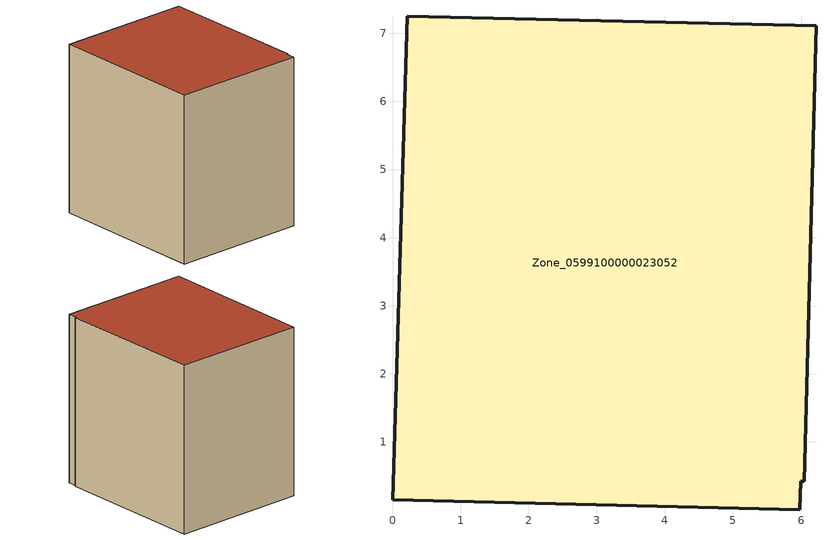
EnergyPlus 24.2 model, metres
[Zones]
Zone_0599100000023052
 floor ground (C_G): 6.05,0.42 5.99,0.42 5.98,0 0,0.15 0.22,7.25 6.22,7.11 z0
 wall outside (C_F): 6.22,7.11 0.22,7.25 0,0.15 5.98,0 5.99,0.42 6.05,0.42 6.22,7.11 z0:7.49
 roof outside (C_R): 5.99,0.42 6.05,0.42 6.22,7.11 0.22,7.25 0,0.15 5.98,0 z7.49
[BUILDING]
Pand.0599100000023052: North Axis=0; Terrain=City; Loads Convergence Tolerance Value=0.04; Temperature Convergence Tolerance Value=0.4; Solar Distribution=FullExterior; Maximum Number of Warmup Days=25; Minimum Number of Warmup Days=1
[Site:Location]
Rotterdam.The.Hague.AP_ZH_NLD Design_Conditions: Latitude=51.96; Longitude=4.45; Time Zone=1; Elevation=-4.5
[SITE:GROUNDTEMPERATURE:BUILDINGSURFACE]
18, 18, 18, 18, 18, 18, 18, 18, 18, 18, 18, 18
[MATERIAL] Thermal Absorptance=0.9; Solar Absorptance=0.7; Visible Absorptance=0.7
Name | Roughness | Thickness | Conductivity | Density | Specific Heat
G.TC.1946-1964 | MediumSmooth | 0.15 | 1 | 540 | 1210
F.TC.1946-1964 | Rough | 0.3 | 0.857143 | 1920 | 840
R.TC.1946-1964 | MediumRough | 0.2 | 0.235294 | 1500 | 1000
[CONSTRUCTION]
C_G: G.TC.1946-1964
C_F: F.TC.1946-1964
C_R: R.TC.1946-1964
[ZONE]
Zone_0599100000023052: Type=1; Multiplier=1; Ceiling Height=Autocalculate; Volume=Autocalculate; Floor Area=autocalculate; Part of Total Floor Area=Yes
[ZONEINFILTRATION:DESIGNFLOWRATE]
Infil_Zone_0599100000023052: Zone or ZoneList or Space or SpaceList=Zone_0599100000023052; Schedule=AlwaysOn; Design Flow Rate Calculation Method=Flow/Area; Flow Rate per Floor Area=0.003; Constant Term Coefficient=1; Temperature Term Coefficient=0; Velocity Term Coefficient=0; Velocity Squared Term Coefficient=0
[HVACTEMPLATE:ZONE:IDEALLOADSAIRSYSTEM]
Zone_0599100000023052: Maximum Heating Supply Air Temperature=50; Minimum Cooling Supply Air Temperature=13; Maximum Heating Supply Air Humidity Ratio=0.0156; Minimum Cooling Supply Air Humidity Ratio=0.0077; Heating Limit=NoLimit; Cooling Limit=NoLimit; Dehumidification Control Type=ConstantSensibleHeatRatio; Cooling Sensible Heat Ratio=0.7; Dehumidification Setpoint=60; Humidification Control Type=None; Humidification Setpoint=30; Outdoor Air Method=None; Outdoor Air Flow Rate per Person=0.00944; Outdoor Air Flow Rate per Zone Floor Area=0; Outdoor Air Flow Rate per Zone=0; Demand Controlled Ventilation Type=None; Outdoor Air Economizer Type=NoEconomizer; Heat Recovery Type=None; Sensible Heat Recovery Effectiveness=0.7; Latent Heat Recovery Effectiveness=0.65
[ZONECONTROL:THERMOSTAT]
ThermostatControl_Zone_0599100000023052: Zone or ZoneList=Zone_0599100000023052; Control Type Schedule=DualSetpointControlType; Control 1=Thermostat_Zone_0599100000023052; Temperature Difference Between Cutout And Setpoint=0
[THERMOSTATSETPOINT:DUALSETPOINT]
Thermostat_Zone_0599100000023052: Heating Setpoint Temperature Schedule=HeatingSetpoint_Zone_0599100000023052; Cooling Setpoint Temperature Schedule=CoolingSetpoint_Zone_0599100000023052
[SCHEDULE:COMPACT]
HeatingSetpoint_Zone_0599100000023052: Through: 12/31, For: AllDays, Until: 24:00, 21
CoolingSetpoint_Zone_0599100000023052: Through: 12/31, For: AllDays, Until: 24:00, 24
DualSetpointControlType: Through: 12/31, For: AllDays, Until: 24:00, 4
AlwaysOn: Through: 12/31, For: AllDays, Until: 24:00, 1
